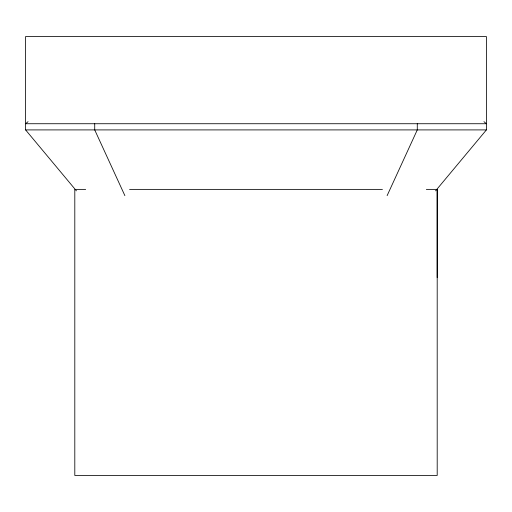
<?xml version="1.0" encoding="UTF-8"?>
<svg xmlns="http://www.w3.org/2000/svg" width="512" height="512" viewBox="0 0 512 512"><rect width="100%" height="100%" fill="white"/><g stroke="black" fill="none" stroke-linecap="round" stroke-linejoin="round"><path stroke-width="0.77" d="M437.197 277.606L437.197 189.376L426.336 189.376M387.117 195.648L417.28 129.907L417.28 123.731M435.565 190.861L486.4 129.907L486.4 36.538L25.6 36.538L25.6 129.907L76.435 190.861M28.045 121.67L25.6 123.731L486.4 123.731L483.955 121.67M25.6 129.907L486.4 129.907M85.664 189.376L74.803 189.376L74.803 475.462L437.197 475.462L437.197 189.376M129.574 189.376L382.426 189.376M124.883 195.648L94.72 129.907L94.72 123.731"/></g></svg>
